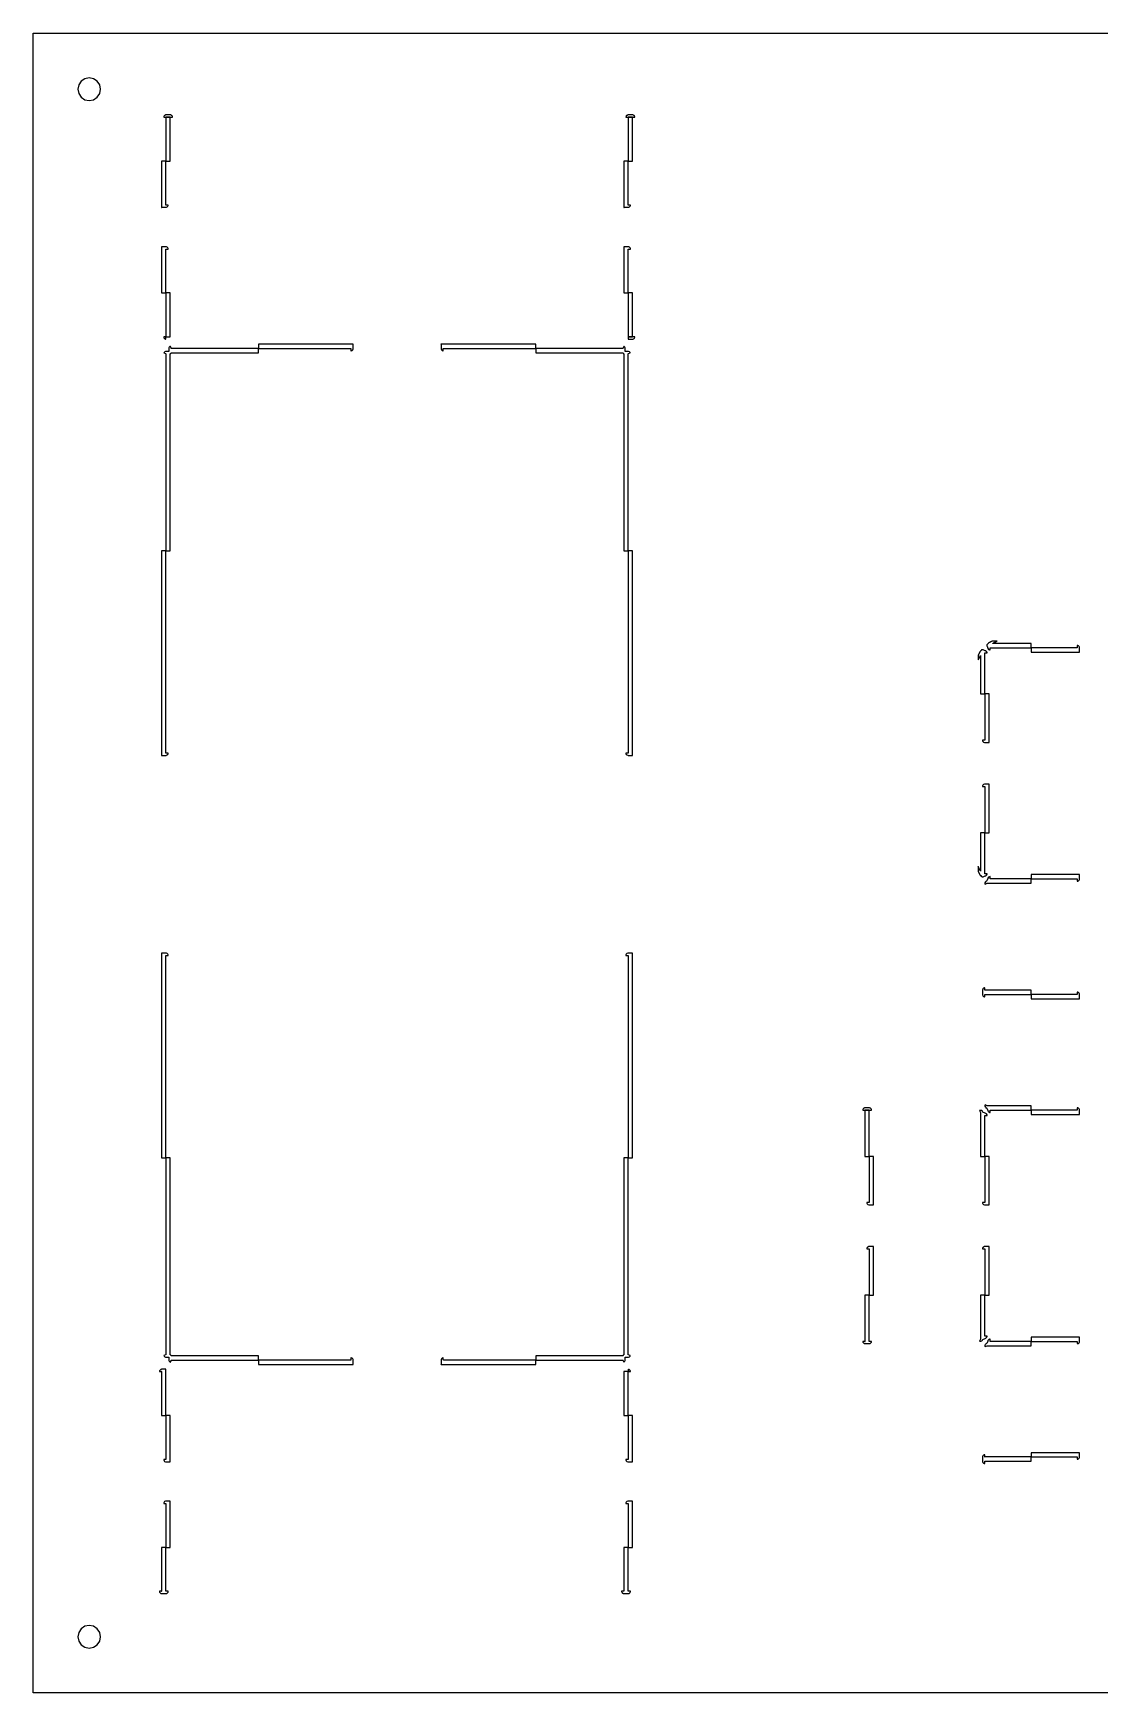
# Model space of a CAD drawing. Header units: metres. Extents: x -73 to 826, y -34 to 331.
# Drawn here: x 381.5 to 616, y -33.6 to 331 of the extents above; entities that cross this region are included whole.
import ezdxf

# ---------------------------------------------------------------- set-up
doc = ezdxf.new("R2010")
doc.units = ezdxf.units.M

msp = doc.modelspace()

# ---------------------------------------------------------------- linework, layer by layer
for points in [[(381.51, -33.64), (381.51, 330.98), (826.12, 330.98), (826.12, -33.64), (381.51, -33.64)], [(391.32, 318.67), (391.51, 317.71), (392.05, 316.9), (392.86, 316.36), (393.82, 316.17), (394.77, 316.36), (395.58, 316.9), (396.13, 317.71), (396.32, 318.67), (396.13, 319.63), (395.58, 320.44), (394.77, 320.98), (393.82, 321.17), (392.86, 320.98), (392.05, 320.44), (391.51, 319.63), (391.32, 318.67)], [(412.14, 312.52), (412.14, 312.55), (412.14, 312.55), (412.14, 312.6), (412.13, 312.61), (412.11, 312.7), (412.11, 312.7), (412.06, 312.79), (412.06, 312.79), (411.99, 312.87), (411.99, 312.87), (411.92, 312.93), (411.91, 312.93), (411.82, 312.98), (411.82, 312.98), (411.73, 313.01), (411.72, 313.01), (411.68, 313.02), (411.67, 313.02), (411.63, 313.02), (410.71, 313.02), (410.66, 313.02), (410.66, 313.02), (410.62, 313.01), (410.61, 313.01), (410.52, 312.98), (410.51, 312.98), (410.43, 312.93), (410.42, 312.93), (410.35, 312.87), (410.35, 312.87), (410.28, 312.79), (410.28, 312.79), (410.23, 312.7), (410.23, 312.7), (410.21, 312.61), (410.2, 312.6), (410.2, 312.55), (410.2, 312.55), (410.2, 312.52), (410.69, 312.52), (412.14, 312.52)], [(410.69, 302.89), (410.69, 302.88), (410.7, 302.87), (410.71, 302.87), (410.71, 302.87), (411.63, 302.87), (411.63, 302.87), (411.64, 302.87), (411.64, 302.88), (411.65, 302.89), (411.65, 312.5), (411.64, 312.51), (411.64, 312.51), (411.63, 312.52), (411.63, 312.52), (410.71, 312.52), (410.71, 312.52), (410.7, 312.51), (410.69, 312.51), (410.69, 312.5), (410.69, 302.89)], [(513.74, 312.52), (513.74, 312.55), (513.74, 312.55), (513.74, 312.6), (513.73, 312.61), (513.71, 312.7), (513.71, 312.7), (513.66, 312.79), (513.66, 312.79), (513.59, 312.87), (513.59, 312.87), (513.52, 312.93), (513.51, 312.93), (513.42, 312.98), (513.42, 312.98), (513.33, 313.01), (513.32, 313.01), (513.28, 313.02), (513.27, 313.02), (513.23, 313.02), (512.31, 313.02), (512.26, 313.02), (512.26, 313.02), (512.22, 313.01), (512.21, 313.01), (512.12, 312.98), (512.11, 312.98), (512.03, 312.93), (512.02, 312.93), (511.95, 312.87), (511.95, 312.87), (511.88, 312.79), (511.88, 312.79), (511.83, 312.7), (511.83, 312.7), (511.81, 312.61), (511.8, 312.6), (511.8, 312.55), (511.8, 312.55), (511.8, 312.52), (512.29, 312.52), (513.74, 312.52)], [(512.29, 302.89), (512.29, 302.88), (512.3, 302.87), (512.31, 302.87), (512.31, 302.87), (513.23, 302.87), (513.23, 302.87), (513.24, 302.87), (513.24, 302.88), (513.25, 302.89), (513.25, 312.5), (513.24, 312.51), (513.24, 312.51), (513.23, 312.52), (513.23, 312.52), (512.31, 312.52), (512.31, 312.52), (512.3, 312.51), (512.29, 312.51), (512.29, 312.5), (512.29, 302.89)], [(409.74, 292.71), (409.74, 292.71), (409.78, 292.71), (409.78, 292.71), (409.82, 292.72), (409.82, 292.72), (410.71, 292.72), (410.8, 292.73), (410.8, 292.73), (410.98, 292.8), (410.98, 292.8), (411.12, 292.94), (411.12, 292.94), (411.2, 293.12), (411.2, 293.12), (411.2, 293.22), (411.2, 293.22), (410.72, 293.22), (410.71, 293.22), (410.7, 293.22), (410.7, 293.23), (410.69, 293.24), (410.69, 302.85), (410.69, 302.86), (410.69, 302.86), (410.68, 302.87), (410.67, 302.87), (409.76, 302.87), (409.75, 302.87), (409.75, 302.86), (409.74, 302.86), (409.74, 302.85), (409.74, 292.71)], [(511.34, 292.71), (511.34, 292.71), (511.38, 292.71), (511.38, 292.71), (511.42, 292.72), (511.42, 292.72), (512.31, 292.72), (512.4, 292.73), (512.4, 292.73), (512.58, 292.8), (512.58, 292.8), (512.72, 292.94), (512.72, 292.94), (512.8, 293.12), (512.8, 293.12), (512.8, 293.22), (512.32, 293.22), (512.31, 293.22), (512.3, 293.22), (512.3, 293.23), (512.29, 293.24), (512.29, 302.85), (512.29, 302.86), (512.29, 302.86), (512.28, 302.87), (512.27, 302.87), (511.36, 302.87), (511.35, 302.87), (511.35, 302.86), (511.34, 302.86), (511.34, 302.85), (511.34, 292.71)], [(410.67, 273.91), (410.68, 273.91), (410.69, 273.92), (410.69, 273.92), (410.69, 273.93), (410.69, 283.54), (410.7, 283.55), (410.7, 283.56), (410.71, 283.56), (410.72, 283.56), (411.2, 283.56), (411.2, 283.56), (411.2, 283.66), (411.2, 283.66), (411.12, 283.84), (411.12, 283.84), (410.98, 283.98), (410.98, 283.98), (410.8, 284.05), (410.8, 284.05), (410.71, 284.06), (409.82, 284.06), (409.82, 284.06), (409.78, 284.07), (409.78, 284.07), (409.74, 284.07), (409.74, 284.07), (409.74, 273.93), (409.74, 273.92), (409.75, 273.92), (409.75, 273.91), (409.76, 273.91), (410.67, 273.91)], [(512.27, 273.91), (512.28, 273.91), (512.29, 273.92), (512.29, 273.92), (512.29, 273.93), (512.29, 283.54), (512.3, 283.55), (512.3, 283.56), (512.31, 283.56), (512.32, 283.56), (512.8, 283.56), (512.8, 283.66), (512.8, 283.66), (512.72, 283.84), (512.72, 283.84), (512.58, 283.98), (512.58, 283.98), (512.4, 284.05), (512.4, 284.05), (512.31, 284.06), (511.42, 284.06), (511.42, 284.06), (511.38, 284.07), (511.38, 284.07), (511.34, 284.07), (511.34, 284.07), (511.34, 273.93), (511.34, 273.92), (511.35, 273.92), (511.35, 273.91), (511.36, 273.91), (512.27, 273.91)], [(411.63, 264.26), (411.63, 264.26), (411.64, 264.27), (411.64, 264.27), (411.65, 264.28), (411.65, 273.89), (411.64, 273.9), (411.64, 273.91), (411.63, 273.91), (411.63, 273.91), (410.71, 273.91), (410.71, 273.91), (410.7, 273.91), (410.69, 273.9), (410.69, 273.89), (410.69, 264.28), (410.69, 264.27), (410.7, 264.27), (410.71, 264.26), (410.71, 264.26), (411.63, 264.26)], [(513.25, 273.89), (513.24, 273.9), (513.24, 273.91), (513.23, 273.91), (513.23, 273.91), (512.31, 273.91), (512.31, 273.91), (512.3, 273.91), (512.29, 273.9), (512.29, 273.89), (512.29, 264.28), (512.29, 264.27), (512.3, 264.27), (512.31, 264.26), (512.31, 264.26), (513.23, 264.26), (513.23, 264.26), (513.24, 264.27), (513.24, 264.27), (513.25, 264.28), (513.25, 273.89)], [(410.2, 264.26), (410.2, 264.23), (410.2, 264.23), (410.2, 264.18), (410.21, 264.18), (410.23, 264.08), (410.23, 264.08), (410.28, 264), (410.28, 263.99), (410.35, 263.91), (410.35, 263.91), (410.42, 263.85), (410.43, 263.85), (410.51, 263.8), (410.52, 263.8), (410.61, 263.77), (410.62, 263.77), (410.66, 263.76), (410.66, 263.76), (410.69, 263.76), (410.69, 264.25), (410.69, 264.25), (410.69, 264.26), (410.69, 264.26), (410.68, 264.26), (410.2, 264.26)], [(431.01, 261.74), (431.01, 261.73), (431.02, 261.73), (431.03, 261.72), (431.03, 261.72), (451.31, 261.72), (451.32, 261.72), (451.33, 261.71), (451.33, 261.71), (451.33, 261.7), (451.33, 261.22), (451.33, 261.22), (451.43, 261.22), (451.43, 261.22), (451.61, 261.29), (451.61, 261.29), (451.75, 261.43), (451.75, 261.43), (451.82, 261.61), (451.82, 261.61), (451.83, 261.71), (451.83, 262.59), (451.83, 262.59), (451.84, 262.64), (451.84, 262.64), (451.84, 262.67), (451.84, 262.67), (451.33, 262.67), (431.03, 262.67), (431.03, 262.67), (431.02, 262.67), (431.01, 262.66), (431.01, 262.65), (431.01, 261.74)], [(471.15, 262.67), (471.15, 262.67), (471.14, 262.64), (471.14, 262.64), (471.15, 262.59), (471.15, 262.59), (471.15, 261.71), (471.16, 261.61), (471.16, 261.61), (471.24, 261.43), (471.24, 261.43), (471.38, 261.29), (471.38, 261.29), (471.56, 261.22), (471.56, 261.22), (471.65, 261.22), (471.65, 261.22), (471.65, 261.7), (471.66, 261.71), (471.66, 261.71), (471.67, 261.72), (471.68, 261.72), (491.95, 261.72), (491.96, 261.72), (491.97, 261.73), (491.97, 261.73), (491.97, 261.74), (491.97, 262.65), (491.97, 262.66), (491.97, 262.67), (491.96, 262.67), (491.95, 262.67), (471.65, 262.67), (471.15, 262.67)], [(512.29, 263.76), (512.29, 263.76), (512.31, 263.76), (513.23, 263.76), (513.27, 263.76), (513.28, 263.76), (513.32, 263.77), (513.33, 263.77), (513.42, 263.8), (513.42, 263.8), (513.51, 263.85), (513.52, 263.85), (513.59, 263.91), (513.59, 263.91), (513.66, 263.99), (513.66, 264), (513.71, 264.08), (513.71, 264.08), (513.73, 264.18), (513.74, 264.18), (513.74, 264.23), (513.74, 264.23), (513.74, 264.26), (512.3, 264.26), (512.3, 264.26), (512.3, 264.26), (512.29, 264.25), (512.29, 264.25), (512.29, 263.76)], [(411.67, 262.18), (411.67, 262.18), (411.57, 262.14), (411.57, 262.13), (411.43, 262), (411.43, 262), (411.36, 261.82), (411.36, 261.82), (411.35, 261.72), (411.35, 261.07), (411.35, 261.07), (411.35, 261.07), (411.35, 261.07), (411.35, 261.07), (410.69, 261.07), (410.6, 261.06), (410.6, 261.06), (410.42, 260.98), (410.42, 260.98), (410.28, 260.84), (410.28, 260.84), (410.24, 260.74), (410.24, 260.74), (410.62, 260.58), (410.69, 260.57), (410.69, 260.57), (410.69, 217.29), (410.69, 217.29), (410.69, 217.28), (410.7, 217.28), (410.71, 217.27), (410.71, 217.27), (411.63, 217.27), (411.63, 217.27), (411.64, 217.28), (411.64, 217.28), (411.65, 217.29), (411.65, 260.57), (411.65, 260.57), (411.72, 260.58), (411.79, 260.63), (411.83, 260.69), (411.85, 260.77), (411.85, 260.77), (430.99, 260.77), (431, 260.77), (431.01, 260.77), (431.01, 260.78), (431.01, 260.79), (431.01, 261.7), (431.01, 261.71), (431.01, 261.71), (431, 261.72), (430.99, 261.72), (411.85, 261.72), (411.85, 261.72), (411.83, 261.8), (411.67, 262.18)], [(512.75, 260.74), (512.71, 260.84), (512.71, 260.84), (512.57, 260.98), (512.57, 260.98), (512.39, 261.06), (512.39, 261.06), (512.29, 261.07), (511.64, 261.07), (511.64, 261.07), (511.64, 261.07), (511.64, 261.07), (511.64, 261.07), (511.64, 261.72), (511.63, 261.82), (511.63, 261.82), (511.56, 262), (511.56, 262), (511.42, 262.13), (511.42, 262.14), (511.31, 262.18), (511.31, 262.18), (511.16, 261.8), (511.14, 261.72), (511.14, 261.72), (491.99, 261.72), (491.99, 261.72), (491.98, 261.71), (491.97, 261.71), (491.97, 261.7), (491.97, 260.79), (491.97, 260.78), (491.98, 260.77), (491.99, 260.77), (491.99, 260.77), (511.14, 260.77), (511.14, 260.77), (511.16, 260.69), (511.2, 260.63), (511.26, 260.58), (511.34, 260.57), (511.34, 217.29), (511.34, 217.28), (511.35, 217.28), (511.35, 217.27), (511.36, 217.27), (512.27, 217.27), (512.28, 217.27), (512.29, 217.28), (512.29, 217.28), (512.29, 217.29), (512.29, 260.57), (512.37, 260.58), (512.75, 260.74)], [(409.74, 172.31), (409.74, 172.31), (409.78, 172.31), (409.78, 172.31), (409.82, 172.32), (409.82, 172.32), (410.71, 172.32), (410.8, 172.33), (410.8, 172.33), (410.98, 172.41), (410.98, 172.41), (411.12, 172.54), (411.12, 172.54), (411.2, 172.72), (411.2, 172.72), (411.2, 172.82), (410.72, 172.82), (410.71, 172.82), (410.7, 172.83), (410.7, 172.83), (410.69, 172.84), (410.69, 217.25), (410.69, 217.26), (410.69, 217.26), (410.68, 217.27), (410.67, 217.27), (409.76, 217.27), (409.75, 217.27), (409.75, 217.26), (409.74, 217.26), (409.74, 217.25), (409.74, 172.82), (409.74, 172.31)], [(513.25, 217.25), (513.24, 217.26), (513.24, 217.26), (513.23, 217.27), (513.23, 217.27), (512.31, 217.27), (512.31, 217.27), (512.3, 217.26), (512.29, 217.26), (512.29, 217.25), (512.29, 172.84), (512.29, 172.83), (512.29, 172.83), (512.28, 172.82), (512.27, 172.82), (511.79, 172.82), (511.79, 172.72), (511.79, 172.72), (511.87, 172.54), (511.87, 172.54), (512, 172.41), (512, 172.41), (512.18, 172.33), (512.18, 172.33), (512.28, 172.32), (513.17, 172.32), (513.17, 172.32), (513.21, 172.31), (513.21, 172.31), (513.25, 172.31), (513.25, 172.31), (513.25, 172.82), (513.25, 217.25)], [(593.38, 197.42), (592.4, 197.42), (592.28, 197.41), (592.28, 197.41), (592.17, 197.36), (592.12, 197.34), (592.12, 197.34), (592.06, 197.31), (592.06, 197.31), (592, 197.28), (592, 197.28), (591.95, 197.25), (591.95, 197.25), (591.89, 197.21), (591.89, 197.21), (591.83, 197.18), (591.83, 197.18), (591.78, 197.15), (591.78, 197.15), (591.72, 197.12), (591.72, 197.12), (591.66, 197.09), (591.66, 197.09), (591.61, 197.06), (591.61, 197.06), (591.55, 197.03), (591.55, 197.03), (591.49, 197), (591.49, 197), (591.44, 196.97), (591.44, 196.97), (591.42, 196.96), (591.4, 196.87), (591.4, 196.87), (591.18, 196.71), (591.13, 196.58), (591.13, 196.58), (591.14, 196.4), (591.14, 196.4), (591.16, 196.31), (591.33, 195.9), (591.33, 195.9), (591.34, 195.87), (591.37, 195.76), (591.37, 195.76), (591.51, 195.58), (591.51, 195.58), (591.72, 195.48), (591.72, 195.48), (591.83, 195.47), (591.83, 195.97), (600.82, 195.97), (600.82, 195.97), (600.83, 195.98), (600.83, 195.98), (600.84, 195.99), (600.84, 196.9), (600.83, 196.91), (600.83, 196.92), (600.82, 196.92), (600.82, 196.92), (592.4, 196.92), (592.41, 196.92), (592.41, 196.92), (592.46, 196.95), (592.46, 196.95), (592.52, 196.98), (592.52, 196.98), (592.58, 197.01), (592.58, 197.01), (592.63, 197.04), (592.63, 197.04), (592.69, 197.07), (592.69, 197.07), (592.75, 197.1), (592.75, 197.1), (592.8, 197.13), (592.8, 197.13), (592.86, 197.16), (592.86, 197.16), (592.92, 197.19), (592.92, 197.19), (592.97, 197.22), (592.97, 197.22), (593.03, 197.25), (593.03, 197.25), (593.09, 197.28), (593.09, 197.28), (593.14, 197.3), (593.14, 197.3), (593.2, 197.33), (593.2, 197.33), (593.26, 197.36), (593.26, 197.36), (593.31, 197.39), (593.31, 197.39), (593.37, 197.42), (593.37, 197.42), (593.38, 197.42)], [(591.18, 194.82), (591.16, 194.93), (591.16, 194.93), (591.06, 195.13), (591.06, 195.13), (590.88, 195.27), (590.88, 195.27), (590.77, 195.31), (590.75, 195.31), (590.75, 195.31), (590.33, 195.48), (590.25, 195.51), (590.25, 195.51), (590.07, 195.51), (590.07, 195.51), (589.93, 195.47), (589.78, 195.24), (589.78, 195.24), (589.69, 195.23), (589.66, 195.18), (589.66, 195.18), (589.63, 195.13), (589.63, 195.13), (589.6, 195.07), (589.6, 195.07), (589.57, 195.01), (589.57, 195.01), (589.54, 194.96), (589.54, 194.96), (589.51, 194.9), (589.51, 194.9), (589.48, 194.84), (589.48, 194.84), (589.45, 194.79), (589.45, 194.79), (589.42, 194.73), (589.42, 194.73), (589.39, 194.67), (589.39, 194.67), (589.36, 194.62), (589.36, 194.62), (589.33, 194.56), (589.33, 194.56), (589.3, 194.5), (589.3, 194.5), (589.28, 194.48), (589.24, 194.36), (589.24, 194.36), (589.22, 194.24), (589.22, 193.27), (589.24, 193.3), (589.24, 193.3), (589.27, 193.36), (589.27, 193.36), (589.3, 193.42), (589.3, 193.42), (589.33, 193.48), (589.33, 193.48), (589.36, 193.53), (589.36, 193.53), (589.39, 193.59), (589.39, 193.59), (589.41, 193.65), (589.41, 193.65), (589.44, 193.7), (589.44, 193.7), (589.47, 193.76), (589.47, 193.76), (589.5, 193.82), (589.5, 193.82), (589.53, 193.87), (589.53, 193.87), (589.56, 193.93), (589.56, 193.93), (589.59, 193.99), (589.59, 193.99), (589.62, 194.04), (589.62, 194.04), (589.65, 194.1), (589.65, 194.1), (589.68, 194.16), (589.68, 194.16), (589.71, 194.21), (589.71, 194.21), (589.72, 194.24), (589.72, 185.83), (589.72, 185.82), (589.73, 185.82), (589.74, 185.81), (589.74, 185.81), (590.66, 185.81), (590.66, 185.81), (590.66, 185.81), (590.67, 185.82), (590.67, 185.82), (590.68, 185.83), (590.68, 194.82), (591.18, 194.82)], [(600.86, 195.97), (600.85, 195.97), (600.84, 195.96), (600.84, 195.96), (600.84, 195.95), (600.84, 195.04), (600.84, 195.03), (600.84, 195.02), (600.85, 195.02), (600.86, 195.02), (611, 195.02), (611.5, 195.02), (611.5, 195.02), (611.51, 195.05), (611.51, 195.05), (611.5, 195.1), (611.5, 195.1), (611.5, 195.95), (611.5, 195.98), (611.49, 196.08), (611.49, 196.08), (611.41, 196.26), (611.41, 196.26), (611.27, 196.4), (611.27, 196.4), (611.09, 196.47), (611.09, 196.47), (611, 196.47), (611, 195.99), (610.99, 195.98), (610.99, 195.98), (610.98, 195.97), (610.97, 195.97), (600.86, 195.97)], [(590.17, 175.65), (590.17, 175.55), (590.17, 175.55), (590.25, 175.37), (590.25, 175.37), (590.39, 175.23), (590.39, 175.23), (590.57, 175.16), (590.57, 175.16), (590.66, 175.15), (590.7, 175.15), (591.55, 175.15), (591.55, 175.15), (591.59, 175.14), (591.59, 175.14), (591.63, 175.14), (591.63, 175.14), (591.63, 185.79), (591.63, 185.8), (591.62, 185.8), (591.62, 185.81), (591.61, 185.81), (590.7, 185.81), (590.69, 185.81), (590.68, 185.8), (590.68, 185.8), (590.68, 185.79), (590.68, 175.67), (590.67, 175.66), (590.67, 175.66), (590.66, 175.65), (590.65, 175.65), (590.17, 175.65)], [(590.68, 155.35), (590.68, 155.34), (590.68, 155.34), (590.69, 155.33), (590.7, 155.33), (591.61, 155.33), (591.62, 155.33), (591.62, 155.34), (591.63, 155.34), (591.63, 155.35), (591.63, 166), (591.63, 166), (591.59, 166), (591.59, 166), (591.55, 165.99), (591.55, 165.99), (590.7, 165.99), (590.66, 165.99), (590.57, 165.98), (590.57, 165.98), (590.39, 165.9), (590.39, 165.9), (590.25, 165.77), (590.25, 165.77), (590.17, 165.59), (590.17, 165.59), (590.17, 165.49), (590.65, 165.49), (590.66, 165.49), (590.67, 165.48), (590.67, 165.48), (590.68, 165.47), (590.68, 155.35), (590.68, 155.35)], [(589.22, 147.87), (589.22, 146.9), (589.24, 146.78), (589.24, 146.78), (589.28, 146.66), (589.31, 146.61), (589.31, 146.61), (589.34, 146.55), (589.34, 146.55), (589.37, 146.5), (589.37, 146.5), (589.4, 146.44), (589.4, 146.44), (589.43, 146.38), (589.43, 146.38), (589.46, 146.33), (589.46, 146.33), (589.49, 146.27), (589.49, 146.27), (589.52, 146.21), (589.52, 146.21), (589.55, 146.16), (589.55, 146.16), (589.58, 146.1), (589.58, 146.1), (589.61, 146.04), (589.61, 146.04), (589.64, 145.99), (589.65, 145.99), (589.68, 145.93), (589.68, 145.93), (589.69, 145.91), (589.78, 145.9), (589.78, 145.9), (589.93, 145.67), (590.07, 145.62), (590.07, 145.62), (590.25, 145.63), (590.25, 145.63), (590.33, 145.66), (590.74, 145.83), (590.75, 145.83), (590.77, 145.83), (590.88, 145.87), (590.88, 145.87), (591.06, 146.01), (591.06, 146.01), (591.16, 146.21), (591.16, 146.21), (591.18, 146.32), (590.68, 146.32), (590.68, 155.31), (590.67, 155.32), (590.67, 155.32), (590.66, 155.33), (590.66, 155.33), (589.74, 155.33), (589.74, 155.33), (589.73, 155.32), (589.72, 155.32), (589.72, 155.31), (589.72, 146.9), (589.72, 146.9), (589.72, 146.9), (589.69, 146.96), (589.69, 146.96), (589.66, 147.01), (589.66, 147.01), (589.63, 147.07), (589.63, 147.07), (589.6, 147.13), (589.6, 147.13), (589.57, 147.18), (589.57, 147.18), (589.54, 147.24), (589.54, 147.24), (589.52, 147.3), (589.52, 147.3), (589.49, 147.35), (589.49, 147.35), (589.46, 147.41), (589.46, 147.41), (589.43, 147.47), (589.43, 147.47), (589.4, 147.52), (589.4, 147.52), (589.37, 147.58), (589.37, 147.58), (589.34, 147.64), (589.34, 147.64), (589.31, 147.69), (589.31, 147.69), (589.28, 147.75), (589.28, 147.75), (589.26, 147.81), (589.26, 147.81), (589.23, 147.86), (589.23, 147.86), (589.22, 147.87)], [(611, 144.67), (611.09, 144.67), (611.09, 144.67), (611.27, 144.74), (611.27, 144.74), (611.41, 144.88), (611.41, 144.88), (611.49, 145.06), (611.49, 145.06), (611.5, 145.16), (611.5, 145.19), (611.5, 146.04), (611.5, 146.04), (611.51, 146.09), (611.51, 146.09), (611.5, 146.12), (611.5, 146.12), (611, 146.12), (600.86, 146.12), (600.85, 146.12), (600.84, 146.12), (600.84, 146.11), (600.84, 146.1), (600.84, 145.19), (600.84, 145.18), (600.84, 145.18), (600.85, 145.17), (600.86, 145.17), (610.97, 145.17), (610.98, 145.17), (610.99, 145.16), (610.99, 145.16), (611, 145.15), (611, 144.67)], [(591.83, 145.67), (591.72, 145.66), (591.72, 145.66), (591.51, 145.56), (591.51, 145.55), (591.37, 145.37), (591.37, 145.37), (591.34, 145.27), (591.33, 145.24), (591.33, 145.24), (591.12, 144.73), (591.12, 144.72), (591.12, 144.72), (591.01, 144.68), (590.93, 144.63), (590.93, 144.63), (590.79, 144.5), (590.79, 144.5), (590.71, 144.32), (590.71, 144.32), (590.71, 144.12), (590.71, 144.12), (590.75, 144.03), (590.75, 144.03), (590.75, 144.03), (591.2, 144.22), (600.82, 144.22), (600.82, 144.22), (600.83, 144.22), (600.83, 144.23), (600.84, 144.24), (600.84, 145.15), (600.84, 145.15), (600.83, 145.16), (600.83, 145.16), (600.82, 145.17), (600.82, 145.17), (591.83, 145.17), (591.83, 145.67)], [(410.67, 83.92), (410.68, 83.92), (410.69, 83.93), (410.69, 83.93), (410.69, 83.94), (410.69, 128.35), (410.7, 128.36), (410.7, 128.36), (410.71, 128.37), (410.72, 128.37), (411.2, 128.37), (411.2, 128.47), (411.2, 128.47), (411.12, 128.65), (411.12, 128.65), (410.98, 128.78), (410.98, 128.79), (410.8, 128.86), (410.8, 128.86), (410.71, 128.87), (409.82, 128.87), (409.82, 128.87), (409.78, 128.88), (409.78, 128.88), (409.74, 128.88), (409.74, 128.88), (409.74, 128.37), (409.74, 83.94), (409.74, 83.93), (409.75, 83.93), (409.75, 83.92), (409.76, 83.92), (410.67, 83.92)], [(513.25, 128.88), (513.25, 128.88), (513.21, 128.88), (513.21, 128.88), (513.17, 128.87), (513.17, 128.87), (512.28, 128.87), (512.18, 128.86), (512.18, 128.86), (512, 128.79), (512, 128.78), (511.87, 128.65), (511.87, 128.65), (511.79, 128.47), (511.79, 128.47), (511.79, 128.37), (512.27, 128.37), (512.28, 128.37), (512.29, 128.36), (512.29, 128.36), (512.29, 128.35), (512.29, 83.94), (512.29, 83.93), (512.3, 83.93), (512.31, 83.92), (512.31, 83.92), (513.23, 83.92), (513.23, 83.92), (513.24, 83.93), (513.24, 83.93), (513.25, 83.94), (513.25, 128.37), (513.25, 128.88)], [(590.68, 121.22), (590.65, 121.22), (590.65, 121.22), (590.6, 121.21), (590.59, 121.21), (590.5, 121.18), (590.5, 121.18), (590.41, 121.14), (590.4, 121.13), (590.33, 121.07), (590.33, 121.07), (590.27, 120.99), (590.26, 120.99), (590.22, 120.9), (590.22, 120.9), (590.19, 120.81), (590.19, 120.8), (590.18, 120.75), (590.18, 120.75), (590.18, 120.7), (590.18, 119.79), (590.18, 119.74), (590.18, 119.74), (590.19, 119.69), (590.19, 119.68), (590.22, 119.59), (590.22, 119.59), (590.26, 119.5), (590.27, 119.5), (590.33, 119.42), (590.33, 119.42), (590.4, 119.36), (590.41, 119.36), (590.5, 119.31), (590.5, 119.31), (590.59, 119.28), (590.6, 119.28), (590.65, 119.27), (590.65, 119.27), (590.68, 119.27), (590.68, 119.79), (590.68, 119.78), (590.68, 119.78), (590.69, 119.77), (590.7, 119.77), (600.82, 119.77), (600.82, 119.77), (600.83, 119.78), (600.83, 119.78), (600.84, 119.79), (600.84, 120.7), (600.83, 120.71), (600.83, 120.72), (600.82, 120.72), (600.82, 120.72), (590.7, 120.72), (590.69, 120.72), (590.68, 120.72), (590.68, 120.71), (590.68, 120.7), (590.68, 121.22)], [(611.5, 118.82), (611.5, 118.82), (611.51, 118.85), (611.51, 118.85), (611.5, 118.9), (611.5, 118.9), (611.5, 119.75), (611.5, 119.78), (611.49, 119.88), (611.49, 119.88), (611.41, 120.06), (611.41, 120.06), (611.27, 120.2), (611.27, 120.2), (611.09, 120.27), (611.09, 120.27), (611, 120.27), (611, 119.79), (610.99, 119.78), (610.99, 119.78), (610.98, 119.77), (610.97, 119.77), (600.86, 119.77), (600.85, 119.77), (600.84, 119.76), (600.84, 119.76), (600.84, 119.75), (600.84, 118.84), (600.84, 118.83), (600.84, 118.82), (600.85, 118.82), (600.86, 118.82), (611.5, 118.82)], [(565.77, 94.37), (565.77, 94.4), (565.77, 94.4), (565.77, 94.45), (565.76, 94.45), (565.74, 94.55), (565.74, 94.55), (565.69, 94.63), (565.69, 94.64), (565.62, 94.72), (565.62, 94.72), (565.55, 94.78), (565.54, 94.78), (565.45, 94.83), (565.45, 94.83), (565.36, 94.86), (565.35, 94.86), (565.31, 94.87), (565.3, 94.87), (565.26, 94.87), (564.34, 94.87), (564.29, 94.87), (564.29, 94.87), (564.25, 94.86), (564.24, 94.86), (564.15, 94.83), (564.14, 94.83), (564.06, 94.78), (564.05, 94.78), (563.98, 94.72), (563.98, 94.72), (563.91, 94.64), (563.91, 94.63), (563.86, 94.55), (563.86, 94.55), (563.84, 94.45), (563.83, 94.45), (563.83, 94.4), (563.83, 94.4), (563.83, 94.37), (565.28, 94.37), (565.77, 94.37)], [(590.75, 95.51), (590.75, 95.51), (590.71, 95.42), (590.71, 95.42), (590.71, 95.22), (590.71, 95.22), (590.79, 95.04), (590.79, 95.04), (590.93, 94.91), (590.93, 94.91), (591.01, 94.86), (591.12, 94.81), (591.12, 94.81), (591.12, 94.81), (591.33, 94.3), (591.33, 94.3), (591.34, 94.27), (591.36, 94.19), (591.36, 94.19), (591.45, 94.04), (591.45, 94.04), (591.58, 93.94), (591.58, 93.94), (591.74, 93.88), (591.74, 93.88), (591.83, 93.87), (591.83, 94.37), (600.82, 94.37), (600.82, 94.37), (600.83, 94.38), (600.83, 94.38), (600.84, 94.39), (600.84, 95.3), (600.83, 95.31), (600.83, 95.32), (600.82, 95.32), (600.82, 95.32), (591.2, 95.32), (590.75, 95.51), (590.75, 95.51)], [(600.86, 94.37), (600.85, 94.37), (600.84, 94.36), (600.84, 94.36), (600.84, 94.35), (600.84, 93.44), (600.84, 93.43), (600.84, 93.42), (600.85, 93.42), (600.86, 93.42), (611.5, 93.42), (611.5, 93.42), (611.51, 93.45), (611.51, 93.45), (611.5, 93.5), (611.5, 93.5), (611.5, 94.38), (611.49, 94.48), (611.49, 94.48), (611.41, 94.66), (611.41, 94.66), (611.27, 94.8), (611.27, 94.8), (611.09, 94.87), (611.09, 94.87), (611, 94.87), (611, 94.39), (610.99, 94.38), (610.99, 94.38), (610.98, 94.37), (610.97, 94.37), (600.86, 94.37)], [(565.26, 84.21), (565.26, 84.21), (565.27, 84.22), (565.27, 84.22), (565.28, 84.23), (565.28, 94.35), (565.27, 94.36), (565.27, 94.36), (565.26, 94.37), (565.26, 94.37), (564.34, 94.37), (564.34, 94.37), (564.33, 94.36), (564.32, 94.36), (564.32, 94.35), (564.32, 84.23), (564.32, 84.22), (564.33, 84.22), (564.34, 84.21), (564.34, 84.21), (565.26, 84.21)], [(591.18, 93.22), (591.16, 93.33), (591.16, 93.33), (591.06, 93.53), (591.06, 93.53), (590.88, 93.67), (590.88, 93.67), (590.77, 93.71), (590.75, 93.71), (590.75, 93.71), (590.23, 93.92), (590.23, 93.92), (590.23, 93.93), (590.19, 94.03), (590.14, 94.12), (590.14, 94.12), (590, 94.26), (590, 94.26), (589.82, 94.33), (589.82, 94.33), (589.63, 94.33), (589.63, 94.33), (589.54, 94.3), (589.54, 94.3), (589.54, 94.29), (589.72, 93.85), (589.72, 84.23), (589.72, 84.22), (589.73, 84.22), (589.74, 84.21), (589.74, 84.21), (590.66, 84.21), (590.66, 84.21), (590.67, 84.22), (590.67, 84.22), (590.68, 84.23), (590.68, 93.22), (591.18, 93.22)], [(410.24, 40.45), (410.24, 40.45), (410.28, 40.35), (410.28, 40.35), (410.42, 40.21), (410.42, 40.21), (410.6, 40.13), (410.6, 40.13), (410.69, 40.12), (411.35, 40.12), (411.35, 40.12), (411.35, 40.12), (411.35, 40.12), (411.35, 40.12), (411.35, 39.47), (411.36, 39.37), (411.36, 39.37), (411.43, 39.19), (411.43, 39.19), (411.57, 39.06), (411.57, 39.06), (411.67, 39.01), (411.83, 39.39), (411.85, 39.47), (430.99, 39.47), (431, 39.47), (431.01, 39.48), (431.01, 39.48), (431.01, 39.49), (431.01, 40.4), (431.01, 40.41), (431.01, 40.42), (431, 40.42), (430.99, 40.42), (411.85, 40.42), (411.83, 40.5), (411.79, 40.56), (411.72, 40.61), (411.65, 40.62), (411.65, 40.62), (411.65, 83.9), (411.64, 83.91), (411.64, 83.91), (411.63, 83.92), (411.63, 83.92), (410.71, 83.92), (410.71, 83.92), (410.7, 83.91), (410.69, 83.91), (410.69, 83.9), (410.69, 40.62), (410.69, 40.62), (410.62, 40.61), (410.24, 40.45)], [(511.31, 39.01), (511.42, 39.06), (511.42, 39.06), (511.56, 39.19), (511.56, 39.19), (511.63, 39.37), (511.63, 39.37), (511.64, 39.47), (511.64, 40.12), (511.64, 40.12), (511.64, 40.12), (511.64, 40.12), (511.64, 40.12), (512.29, 40.12), (512.39, 40.13), (512.39, 40.13), (512.57, 40.21), (512.57, 40.21), (512.71, 40.35), (512.71, 40.35), (512.75, 40.45), (512.37, 40.61), (512.29, 40.62), (512.29, 83.9), (512.29, 83.91), (512.29, 83.91), (512.28, 83.92), (512.27, 83.92), (511.36, 83.92), (511.35, 83.92), (511.35, 83.91), (511.34, 83.91), (511.34, 83.9), (511.34, 40.62), (511.26, 40.61), (511.2, 40.56), (511.16, 40.5), (511.14, 40.42), (491.99, 40.42), (491.99, 40.42), (491.98, 40.42), (491.97, 40.41), (491.97, 40.4), (491.97, 39.49), (491.97, 39.48), (491.98, 39.48), (491.99, 39.47), (491.99, 39.47), (511.14, 39.47), (511.16, 39.39), (511.31, 39.01)], [(564.77, 74.05), (564.77, 73.95), (564.77, 73.95), (564.85, 73.77), (564.85, 73.77), (564.99, 73.63), (564.99, 73.63), (565.17, 73.56), (565.17, 73.56), (565.26, 73.55), (566.15, 73.55), (566.15, 73.55), (566.19, 73.54), (566.19, 73.54), (566.23, 73.54), (566.23, 73.54), (566.23, 84.19), (566.23, 84.2), (566.22, 84.2), (566.22, 84.21), (566.21, 84.21), (565.3, 84.21), (565.29, 84.21), (565.28, 84.2), (565.28, 84.2), (565.28, 84.19), (565.28, 74.07), (565.27, 74.06), (565.27, 74.06), (565.26, 74.05), (565.25, 74.05), (564.77, 74.05)], [(590.17, 74.05), (590.17, 73.95), (590.17, 73.95), (590.25, 73.77), (590.25, 73.77), (590.39, 73.63), (590.39, 73.63), (590.57, 73.56), (590.57, 73.56), (590.66, 73.55), (591.55, 73.55), (591.55, 73.55), (591.59, 73.54), (591.59, 73.54), (591.63, 73.54), (591.63, 73.54), (591.63, 84.19), (591.63, 84.2), (591.62, 84.2), (591.62, 84.21), (591.61, 84.21), (590.7, 84.21), (590.69, 84.21), (590.68, 84.2), (590.68, 84.2), (590.68, 84.19), (590.68, 74.07), (590.67, 74.06), (590.67, 74.06), (590.66, 74.05), (590.65, 74.05), (590.17, 74.05)], [(566.21, 53.73), (566.22, 53.73), (566.22, 53.74), (566.23, 53.74), (566.23, 53.75), (566.23, 64.4), (566.23, 64.4), (566.19, 64.4), (566.19, 64.4), (566.15, 64.39), (566.15, 64.39), (565.26, 64.39), (565.17, 64.38), (565.17, 64.38), (564.99, 64.3), (564.99, 64.3), (564.85, 64.17), (564.85, 64.17), (564.77, 63.99), (564.77, 63.99), (564.77, 63.89), (565.25, 63.89), (565.26, 63.89), (565.27, 63.88), (565.27, 63.88), (565.28, 63.87), (565.28, 53.75), (565.28, 53.74), (565.28, 53.74), (565.29, 53.73), (565.3, 53.73), (566.21, 53.73)], [(590.7, 53.73), (590.7, 53.73), (591.61, 53.73), (591.62, 53.73), (591.62, 53.74), (591.63, 53.74), (591.63, 53.75), (591.63, 64.4), (591.63, 64.4), (591.59, 64.4), (591.59, 64.4), (591.55, 64.39), (591.55, 64.39), (590.66, 64.39), (590.57, 64.38), (590.57, 64.38), (590.39, 64.3), (590.39, 64.3), (590.25, 64.17), (590.25, 64.17), (590.17, 63.99), (590.17, 63.99), (590.17, 63.89), (590.65, 63.89), (590.66, 63.89), (590.67, 63.88), (590.67, 63.88), (590.68, 63.87), (590.68, 53.75), (590.68, 53.74), (590.68, 53.74), (590.69, 53.73), (590.69, 53.73), (590.7, 53.73)], [(563.83, 43.57), (563.83, 43.54), (563.83, 43.54), (563.83, 43.49), (563.84, 43.48), (563.86, 43.39), (563.86, 43.39), (563.91, 43.3), (563.91, 43.3), (563.98, 43.22), (563.98, 43.22), (564.05, 43.16), (564.06, 43.16), (564.14, 43.11), (564.15, 43.11), (564.24, 43.08), (564.25, 43.08), (564.29, 43.07), (564.29, 43.07), (564.34, 43.07), (565.26, 43.07), (565.3, 43.07), (565.31, 43.07), (565.35, 43.08), (565.36, 43.08), (565.45, 43.11), (565.45, 43.11), (565.54, 43.16), (565.55, 43.16), (565.62, 43.22), (565.62, 43.22), (565.69, 43.3), (565.69, 43.3), (565.74, 43.39), (565.74, 43.39), (565.76, 43.48), (565.77, 43.49), (565.77, 43.54), (565.77, 43.54), (565.77, 43.57), (565.28, 43.57), (565.26, 43.57), (565.26, 43.57), (565.27, 43.58), (565.27, 43.58), (565.28, 43.59), (565.28, 53.71), (565.27, 53.72), (565.27, 53.72), (565.27, 53.73), (565.26, 53.73), (565.26, 53.73), (565.26, 53.73), (564.34, 53.73), (564.34, 53.73), (564.33, 53.72), (564.32, 53.72), (564.32, 53.71), (564.32, 43.59), (564.32, 43.58), (564.33, 43.58), (564.34, 43.57), (564.34, 43.57), (563.83, 43.57)], [(589.54, 43.64), (589.54, 43.64), (589.63, 43.61), (589.63, 43.61), (589.82, 43.61), (589.82, 43.61), (590, 43.68), (590, 43.68), (590.14, 43.82), (590.14, 43.82), (590.19, 43.91), (590.23, 44.01), (590.23, 44.01), (590.23, 44.01), (590.74, 44.23), (590.75, 44.23), (590.77, 44.23), (590.88, 44.27), (590.88, 44.27), (591.06, 44.41), (591.06, 44.41), (591.16, 44.61), (591.16, 44.61), (591.18, 44.72), (590.68, 44.72), (590.68, 53.71), (590.67, 53.72), (590.67, 53.72), (590.66, 53.73), (590.66, 53.73), (589.74, 53.73), (589.74, 53.73), (589.73, 53.72), (589.72, 53.72), (589.72, 53.71), (589.72, 44.09), (589.54, 43.65), (589.54, 43.64)], [(591.83, 44.07), (591.74, 44.06), (591.74, 44.06), (591.58, 44), (591.58, 44), (591.45, 43.9), (591.45, 43.9), (591.36, 43.75), (591.36, 43.75), (591.34, 43.67), (591.33, 43.64), (591.33, 43.64), (591.12, 43.13), (591.12, 43.12), (591.12, 43.12), (591.01, 43.08), (590.93, 43.03), (590.93, 43.03), (590.79, 42.9), (590.79, 42.9), (590.71, 42.72), (590.71, 42.72), (590.71, 42.52), (590.71, 42.52), (590.75, 42.43), (590.75, 42.43), (590.75, 42.43), (591.2, 42.62), (600.82, 42.62), (600.82, 42.62), (600.83, 42.62), (600.83, 42.63), (600.84, 42.64), (600.84, 43.55), (600.83, 43.56), (600.83, 43.56), (600.83, 43.57), (600.82, 43.57), (600.82, 43.57), (600.82, 43.57), (591.83, 43.57), (591.83, 44.07)], [(611, 43.07), (611.09, 43.07), (611.09, 43.07), (611.27, 43.14), (611.27, 43.14), (611.41, 43.28), (611.41, 43.28), (611.49, 43.46), (611.49, 43.46), (611.5, 43.56), (611.5, 44.44), (611.5, 44.44), (611.51, 44.49), (611.51, 44.49), (611.5, 44.52), (611.5, 44.52), (611, 44.52), (600.86, 44.52), (600.85, 44.52), (600.84, 44.52), (600.84, 44.51), (600.84, 44.5), (600.84, 43.59), (600.84, 43.58), (600.84, 43.58), (600.85, 43.57), (600.86, 43.57), (610.97, 43.57), (610.98, 43.57), (610.99, 43.56), (610.99, 43.56), (611, 43.55), (611, 43.07)], [(410.69, 37.43), (410.69, 37.43), (410.67, 37.43), (409.76, 37.43), (409.71, 37.43), (409.71, 37.43), (409.66, 37.42), (409.66, 37.42), (409.56, 37.39), (409.56, 37.39), (409.48, 37.34), (409.47, 37.34), (409.39, 37.28), (409.39, 37.28), (409.33, 37.2), (409.33, 37.2), (409.28, 37.11), (409.28, 37.11), (409.25, 37.02), (409.25, 37.01), (409.24, 36.96), (409.24, 36.96), (409.24, 36.93), (409.76, 36.93), (409.75, 36.93), (409.75, 36.92), (409.74, 36.92), (409.74, 36.91), (409.74, 27.3), (409.74, 27.29), (409.75, 27.28), (409.75, 27.28), (409.76, 27.28), (410.67, 27.28), (410.68, 27.28), (410.69, 27.28), (410.69, 27.29), (410.69, 27.3), (410.69, 36.91), (410.69, 36.92), (410.69, 36.92), (410.68, 36.93), (410.67, 36.93), (410.68, 36.93), (410.69, 36.93), (410.69, 36.93), (410.69, 36.94), (410.69, 36.94), (410.69, 37.43)], [(451.84, 38.52), (451.84, 38.52), (451.84, 38.55), (451.84, 38.55), (451.83, 38.6), (451.83, 38.6), (451.83, 39.48), (451.82, 39.58), (451.82, 39.58), (451.75, 39.76), (451.75, 39.76), (451.61, 39.9), (451.61, 39.9), (451.43, 39.97), (451.43, 39.97), (451.33, 39.97), (451.33, 39.49), (451.33, 39.48), (451.33, 39.48), (451.32, 39.47), (451.31, 39.47), (431.03, 39.47), (431.03, 39.47), (431.02, 39.46), (431.01, 39.46), (431.01, 39.45), (431.01, 38.54), (431.01, 38.53), (431.02, 38.52), (431.03, 38.52), (431.03, 38.52), (451.33, 38.52), (451.84, 38.52)], [(491.97, 39.45), (491.97, 39.46), (491.97, 39.46), (491.96, 39.47), (491.95, 39.47), (471.68, 39.47), (471.67, 39.47), (471.66, 39.48), (471.66, 39.48), (471.65, 39.49), (471.65, 39.97), (471.56, 39.97), (471.56, 39.97), (471.38, 39.9), (471.38, 39.9), (471.24, 39.76), (471.24, 39.76), (471.16, 39.58), (471.16, 39.58), (471.15, 39.48), (471.15, 38.6), (471.15, 38.6), (471.14, 38.55), (471.14, 38.55), (471.15, 38.52), (471.15, 38.52), (491.95, 38.52), (491.96, 38.52), (491.97, 38.52), (491.97, 38.53), (491.97, 38.54), (491.97, 39.45)], [(512.27, 27.28), (512.28, 27.28), (512.28, 27.28), (512.29, 27.28), (512.29, 27.29), (512.29, 27.3), (512.29, 36.91), (512.29, 36.92), (512.29, 36.92), (512.28, 36.93), (512.27, 36.93), (511.36, 36.93), (511.35, 36.93), (511.35, 36.92), (511.34, 36.92), (511.34, 36.91), (511.34, 27.3), (511.34, 27.29), (511.35, 27.28), (511.35, 27.28), (511.36, 27.28), (512.27, 27.28), (512.27, 27.28)], [(512.79, 36.93), (512.79, 36.96), (512.79, 36.96), (512.78, 37.01), (512.78, 37.02), (512.75, 37.11), (512.75, 37.11), (512.71, 37.2), (512.7, 37.2), (512.64, 37.28), (512.64, 37.28), (512.56, 37.34), (512.56, 37.34), (512.47, 37.39), (512.47, 37.39), (512.38, 37.42), (512.37, 37.42), (512.32, 37.43), (512.32, 37.43), (512.29, 37.43), (512.29, 36.94), (512.29, 36.94), (512.3, 36.93), (512.3, 36.93), (512.3, 36.93), (512.79, 36.93)], [(410.19, 17.63), (410.19, 17.63), (410.19, 17.53), (410.19, 17.53), (410.27, 17.35), (410.27, 17.35), (410.4, 17.21), (410.4, 17.21), (410.58, 17.14), (410.58, 17.14), (410.68, 17.13), (411.57, 17.13), (411.57, 17.13), (411.61, 17.12), (411.61, 17.12), (411.65, 17.12), (411.65, 17.12), (411.65, 27.26), (411.64, 27.27), (411.64, 27.27), (411.63, 27.28), (411.63, 27.28), (410.71, 27.28), (410.71, 27.28), (410.7, 27.27), (410.69, 27.27), (410.69, 27.26), (410.69, 17.65), (410.69, 17.64), (410.69, 17.63), (410.68, 17.63), (410.67, 17.63), (410.19, 17.63)], [(511.79, 17.63), (511.79, 17.53), (511.79, 17.53), (511.87, 17.35), (511.87, 17.35), (512, 17.21), (512, 17.21), (512.18, 17.14), (512.18, 17.14), (512.28, 17.13), (513.17, 17.13), (513.17, 17.13), (513.21, 17.12), (513.21, 17.12), (513.25, 17.12), (513.25, 17.12), (513.25, 27.26), (513.24, 27.27), (513.24, 27.27), (513.23, 27.28), (513.23, 27.28), (512.31, 27.28), (512.31, 27.28), (512.31, 27.28), (512.3, 27.28), (512.3, 27.27), (512.29, 27.27), (512.29, 27.26), (512.29, 17.65), (512.29, 17.64), (512.29, 17.63), (512.28, 17.63), (512.27, 17.63), (511.79, 17.63)], [(590.68, 18.67), (590.65, 18.67), (590.65, 18.67), (590.6, 18.66), (590.59, 18.66), (590.5, 18.63), (590.5, 18.63), (590.41, 18.58), (590.4, 18.58), (590.33, 18.52), (590.33, 18.52), (590.27, 18.44), (590.26, 18.43), (590.22, 18.35), (590.22, 18.35), (590.19, 18.25), (590.19, 18.25), (590.18, 18.2), (590.18, 18.2), (590.18, 18.15), (590.18, 17.24), (590.18, 17.19), (590.18, 17.19), (590.19, 17.14), (590.19, 17.13), (590.22, 17.04), (590.22, 17.04), (590.26, 16.95), (590.27, 16.95), (590.33, 16.87), (590.33, 16.87), (590.4, 16.81), (590.41, 16.8), (590.5, 16.76), (590.5, 16.76), (590.59, 16.73), (590.6, 16.73), (590.65, 16.72), (590.65, 16.72), (590.68, 16.72), (590.68, 17.24), (590.68, 17.23), (590.68, 17.22), (590.69, 17.22), (590.7, 17.22), (600.82, 17.22), (600.82, 17.22), (600.83, 17.22), (600.83, 17.23), (600.84, 17.24), (600.84, 18.15), (600.83, 18.16), (600.83, 18.16), (600.83, 18.17), (600.82, 18.17), (600.82, 18.17), (600.82, 18.17), (590.7, 18.17), (590.69, 18.17), (590.68, 18.16), (590.68, 18.16), (590.68, 18.15), (590.68, 18.17), (590.68, 18.67)], [(611, 17.67), (611.09, 17.67), (611.09, 17.67), (611.27, 17.74), (611.27, 17.74), (611.41, 17.88), (611.41, 17.88), (611.49, 18.06), (611.49, 18.06), (611.5, 18.16), (611.5, 19.04), (611.5, 19.04), (611.51, 19.09), (611.51, 19.09), (611.5, 19.12), (611.5, 19.12), (611, 19.12), (600.86, 19.12), (600.85, 19.12), (600.84, 19.12), (600.84, 19.11), (600.84, 19.1), (600.84, 18.19), (600.84, 18.18), (600.84, 18.18), (600.85, 18.17), (600.86, 18.17), (610.97, 18.17), (610.98, 18.17), (610.99, 18.16), (610.99, 18.16), (611, 18.15), (611, 17.67)], [(411.63, -1.68), (411.63, -1.68), (411.64, -1.67), (411.64, -1.67), (411.65, -1.66), (411.65, 8.48), (411.65, 8.48), (411.61, 8.48), (411.61, 8.48), (411.57, 8.47), (411.57, 8.47), (410.68, 8.47), (410.58, 8.46), (410.58, 8.46), (410.4, 8.39), (410.4, 8.39), (410.27, 8.25), (410.27, 8.25), (410.19, 8.07), (410.19, 8.07), (410.19, 7.97), (410.67, 7.97), (410.68, 7.97), (410.69, 7.97), (410.69, 7.96), (410.69, 7.95), (410.69, -1.66), (410.69, -1.67), (410.7, -1.67), (410.71, -1.68), (410.71, -1.68), (411.63, -1.68)], [(513.23, -1.68), (513.23, -1.68), (513.24, -1.67), (513.24, -1.67), (513.25, -1.66), (513.25, 8.48), (513.25, 8.48), (513.21, 8.48), (513.21, 8.48), (513.17, 8.47), (513.17, 8.47), (512.28, 8.47), (512.18, 8.46), (512.18, 8.46), (512, 8.39), (512, 8.39), (511.87, 8.25), (511.87, 8.25), (511.79, 8.07), (511.79, 8.07), (511.79, 7.97), (512.27, 7.97), (512.28, 7.97), (512.29, 7.97), (512.29, 7.96), (512.29, 7.95), (512.29, -1.66), (512.29, -1.67), (512.3, -1.67), (512.31, -1.68), (512.31, -1.68), (513.23, -1.68)], [(409.24, -11.33), (409.24, -11.36), (409.24, -11.36), (409.25, -11.41), (409.25, -11.41), (409.28, -11.51), (409.28, -11.51), (409.33, -11.59), (409.33, -11.6), (409.39, -11.68), (409.39, -11.68), (409.47, -11.74), (409.48, -11.74), (409.56, -11.79), (409.56, -11.79), (409.66, -11.82), (409.66, -11.82), (409.71, -11.83), (409.71, -11.83), (409.76, -11.83), (410.67, -11.83), (410.72, -11.83), (410.72, -11.83), (410.77, -11.82), (410.78, -11.82), (410.87, -11.79), (410.87, -11.79), (410.96, -11.74), (410.96, -11.74), (411.04, -11.68), (411.04, -11.68), (411.1, -11.6), (411.11, -11.59), (411.15, -11.51), (411.15, -11.51), (411.18, -11.41), (411.18, -11.41), (411.19, -11.36), (411.19, -11.36), (411.19, -11.33), (410.69, -11.33), (410.67, -11.33), (410.68, -11.33), (410.69, -11.32), (410.69, -11.32), (410.69, -11.31), (410.69, -1.7), (410.69, -1.69), (410.69, -1.68), (410.68, -1.68), (410.67, -1.68), (409.76, -1.68), (409.75, -1.68), (409.75, -1.68), (409.74, -1.69), (409.74, -1.7), (409.74, -11.31), (409.74, -11.32), (409.75, -11.32), (409.75, -11.33), (409.76, -11.33), (409.24, -11.33)], [(510.84, -11.33), (510.84, -11.36), (510.84, -11.36), (510.85, -11.41), (510.85, -11.41), (510.88, -11.51), (510.88, -11.51), (510.93, -11.59), (510.93, -11.6), (510.99, -11.68), (510.99, -11.68), (511.07, -11.74), (511.08, -11.74), (511.16, -11.79), (511.16, -11.79), (511.26, -11.82), (511.26, -11.82), (511.31, -11.83), (511.31, -11.83), (511.36, -11.83), (512.27, -11.83), (512.32, -11.83), (512.32, -11.83), (512.37, -11.82), (512.38, -11.82), (512.47, -11.79), (512.47, -11.79), (512.56, -11.74), (512.56, -11.74), (512.64, -11.68), (512.64, -11.68), (512.7, -11.6), (512.71, -11.59), (512.75, -11.51), (512.75, -11.51), (512.78, -11.41), (512.78, -11.41), (512.79, -11.36), (512.79, -11.36), (512.79, -11.33), (512.29, -11.33), (512.27, -11.33), (512.28, -11.33), (512.29, -11.32), (512.29, -11.32), (512.29, -11.31), (512.29, -1.7), (512.29, -1.69), (512.29, -1.68), (512.28, -1.68), (512.28, -1.68), (512.27, -1.68), (512.27, -1.68), (511.36, -1.68), (511.35, -1.68), (511.35, -1.68), (511.34, -1.69), (511.34, -1.7), (511.34, -11.31), (511.34, -11.32), (511.35, -11.32), (511.35, -11.33), (511.36, -11.33), (510.84, -11.33)], [(391.32, -21.33), (391.51, -22.29), (392.05, -23.1), (392.86, -23.64), (393.82, -23.83), (394.77, -23.64), (395.58, -23.1), (396.13, -22.29), (396.32, -21.33), (396.13, -20.37), (395.58, -19.56), (394.77, -19.02), (393.82, -18.83), (392.86, -19.02), (392.05, -19.56), (391.51, -20.37), (391.32, -21.33)]]:
    msp.add_lwpolyline(points)

doc.saveas('drawing.dxf')
